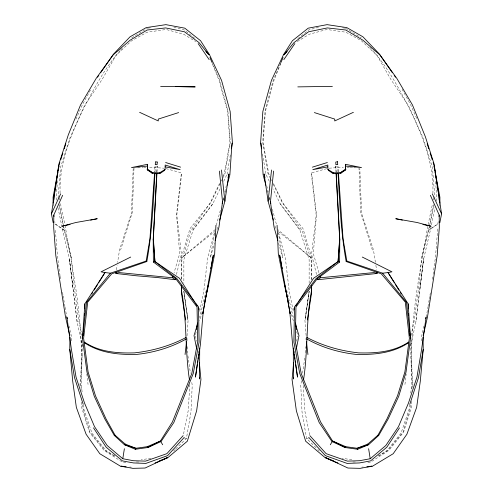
<?xml version="1.0" encoding="UTF-8"?>
<svg xmlns="http://www.w3.org/2000/svg" width="493" height="493" viewBox="0 0 493 493"><rect width="100%" height="100%" fill="white"/><g stroke="black" fill="none" stroke-linecap="round" stroke-linejoin="round"><path stroke-width="0.37" stroke-dasharray="2.46 1.85" d="M309.123 291.591L305.21 319.643L309.16 291.264L304.908 320.068L306.233 337.15L305.9 341.335M309.129 283.204L309.136 259.558L299.984 230.299L280.344 204.114L272.974 188.893M181.664 279.482L181.825 260.655L190.754 230.619L209.815 203.584L219.533 183.525M311.699 279.728L311.884 258.307L303.01 228.629L282.292 202.648L272.999 183.735M71.405 340.799L71.454 336.386L69.008 326.002M82.097 354.954L81.376 384.688L82.22 393.081M53.682 206.086L53.755 203.825M82.571 344.348L80.741 383.831L81.172 389.156M134.01 168.045L132.327 212.36L120.625 250.025M133.172 168.631L131.415 213.296L119.559 249.822L117.593 262.387M156.971 172.063L157.205 166.11L154.938 166.424L154.642 171.798M305.389 352.76L305.66 346.665M156.817 172.026L157.205 166.11M412.795 387.048L413.023 384.059C407.588 330.778 418.89 277.682 427.936 225.418M154.999 171.866L155.301 166.492L154.938 166.424M411.168 354.165L411.926 340.386L415.87 321.947L423.629 258.56L415.87 321.947M59.671 199.93L59.813 197.662M60.091 193.133C59.117 161.79 71.614 132.672 85.307 105.163C95.309 86.078 105.804 66.943 120.033 50.643M65.064 225.418C74.129 277.676 85.369 330.785 79.977 384.059L80.205 387.048M189.842 384.552L188.197 410.774L183.402 434.832M57.471 180.592L56.153 198.901L56.615 201.119M411.717 401.259L411.199 407.994L403.539 432.275L388.86 450.485L370.058 462.452L367.026 462.496M437.71 228.986L435.504 256.699L432.946 275.624M410.546 405.129L410.367 407.409L403.126 431.979L388.367 449.838L378.575 455.606M411.828 389.156L412.259 383.831L410.429 344.348M58.063 198.124L60.584 167.263L70.031 137.72L84.451 105.742L102.291 79.188L115.904 55.543L131.563 40.759L147.148 32.224L166.098 29.481L183.655 34.22L195.672 41.554M429.237 226.983L421.657 257.814L418.705 287.493L414.2 320.789L411.039 335.53M409.621 404.531L409.159 409.11L401.068 433.1L386.099 451.73L378.076 456.173M410.78 393.081L411.624 384.688L410.903 354.954M166.036 168.624L181.406 172.84L176.519 214.683L179.686 253.624L174.091 272.635M186.724 340.164L188.092 320.068L183.84 291.264L187.79 319.643L183.877 291.591M404.944 384.448L406.164 373.897M419.95 288.374L423.684 258.917L430.247 230.749L435.005 207.787M432.435 279.408L432.848 276.376M301.445 380.793L300.779 385.341L302.03 412.025L306.578 438.468L317.276 448.926M302.554 373.219L305.099 355.798M223.717 181.282L227.119 174.004M438.185 221.61L437.846 223.797L428.7 230.299L421.657 257.814M116.434 269.776L117.131 265.345M227.063 174.368L230.527 153.982M426.223 317.098L427.893 307.305M428.023 306.554L429.181 299.775M429.304 299.023L429.822 296.01M429.951 295.252L430.463 292.244M214.486 233.639L210.308 257.839L214.4 243.32M175.724 448.926L186.422 438.468L190.97 412.025L192.221 385.341L191.555 380.793M199.72 311.286L203.849 290.556L207.553 258.8L214.437 232.536M429.391 226.244L433.785 204.792L428.7 230.299L437.987 223.958M436.385 201.119L436.847 198.901L435.529 180.592M428.097 224.672L432.534 203.677M296.589 341.205L297.68 336.115M410.361 345.599L411.298 341.236L411.926 340.386M223.064 200.004L223.73 197.027M224.894 191.82L226.225 185.867M206.148 290.808L199.665 317.498M202.167 312.242L199.671 320.949M423.992 326.002L421.546 336.386L421.595 340.799M176.451 274.472L181.406 254.314L176.808 215.102L181.769 172.907L181.406 172.84M216.359 225.239L220.617 209.192M222.984 200.762L223.773 197.804M225.147 192.627L225.541 191.148M217.049 229.59L218.054 225.954M195.394 334.667L196.294 331.783M280.8 63.437L274.003 80.254L265.407 111.356L263.065 142.397L268.777 173.838L269.782 175.915M280.646 63.184L273.011 80.809L265.061 111.418L262.72 142.459L268.019 173.604L270.016 177.659M75.94 119.238L82.442 104.627L90.897 89.239M223.218 175.915L224.223 173.838L229.935 142.397L227.593 111.356L218.997 80.254L212.2 63.437M220.026 188.893L212.656 204.114L193.016 230.299L183.864 259.558L183.871 283.204M220.001 183.735L210.708 202.648L189.99 228.629L181.116 258.307L181.301 279.728M221.326 181.036L222.657 178.337M222.984 177.659L224.981 173.604L230.28 142.459L227.939 111.418L219.989 80.809L212.354 63.184M192.714 229.874L212.711 203.757M120.545 50.089L123.09 47.303M173.585 451.015L175.194 449.45M215.201 229.615L181.116 258.307L214.652 231.507M297.858 38.676L308.889 29.882L319.131 27.115M297.328 41.554L309.345 34.22L326.902 29.481L345.852 32.224L361.437 40.759L377.096 55.543L390.709 79.188L408.549 105.742L422.969 137.72L432.416 167.263L434.937 198.124M131.748 37.844L147.536 28.243M316.549 274.472L311.594 254.314L316.192 215.102L311.231 172.907L326.964 168.624M150.92 458.299L141.189 459.716M338.358 171.798L338.062 166.424L337.699 166.492L338.001 171.866M306.578 438.468L308.384 438.129M148.27 28.119L150.464 27.762M361.757 467.142L363.212 467M329.176 168.175L343.368 167.275M137.726 167.866L142.933 167.608M143.679 167.571L145.91 167.46M352.859 462.003L356.661 461.984M136.339 461.984L140.141 462.003M125.974 462.496L122.942 462.452L104.14 450.485L89.461 432.275L81.801 407.994L81.283 401.259M347.09 167.46L349.321 167.571M350.067 167.608L355.274 167.866M149.632 167.275L163.824 168.175M129.788 467L131.243 467.142M351.811 459.716L342.08 458.299M336.029 172.063L335.795 166.11L338.062 166.424M342.536 27.762L344.73 28.119M77.13 321.947L69.371 258.56L77.13 321.947L81.074 340.386L81.702 341.236L82.639 345.599M184.616 438.129L186.422 438.468M173.869 27.115L184.111 29.882L195.142 38.676M114.924 456.173L106.901 451.73L91.932 433.1L83.841 409.11L83.379 404.531M114.425 455.606L104.633 449.838L89.874 431.979L82.633 407.409L82.454 405.129M345.464 28.243L361.252 37.844M55.013 223.958L64.3 230.299L71.343 257.814L74.295 287.493L78.8 320.789L81.961 335.53M278.348 231.507L311.884 258.307L277.799 229.615M317.806 449.45L319.415 451.015M369.91 47.303L372.455 50.089M372.967 50.643C387.196 66.943 397.691 86.078 407.693 105.163C421.386 132.672 433.883 161.79 432.909 193.133M280.289 203.757L300.286 229.874M402.103 89.239L410.558 104.627L417.06 119.238M270.343 178.337L271.674 181.036M273.467 183.525L283.185 203.584L302.246 230.619L311.175 260.655L311.336 279.482M262.473 153.982L265.937 174.368L269.283 181.282M293.335 317.498L286.852 290.808M293.329 320.949L290.833 312.242M296.706 331.783L297.606 334.667M372.375 250.025L360.673 212.36L358.99 168.045M318.909 272.635L313.314 253.624L316.481 214.683L311.594 172.84M278.6 243.32L282.692 257.839L278.514 233.639M274.946 225.954L275.951 229.59M272.382 209.192L276.641 225.239M267.459 191.148L267.853 192.627M269.227 197.804L270.016 200.762M278.563 232.536L285.447 258.8L289.151 290.556L293.28 311.286M71.343 257.814L63.763 226.983M266.775 185.867L268.106 191.82M269.27 197.027L269.936 200.004M195.32 336.115L196.411 341.205M60.466 203.677L64.903 224.672M57.995 207.787L62.753 230.749L69.316 258.917L73.05 288.374M63.609 226.244L59.215 204.792L64.3 230.299L55.154 223.797L54.815 221.61M309.598 434.832L304.803 410.774L303.158 384.552M306.042 338.29L306.276 340.164M62.537 292.244L63.049 295.252M63.178 296.01L63.696 299.023M63.819 299.775L64.977 306.554M65.107 307.305L66.777 317.098M335.795 166.11L336.183 172.026M375.407 262.387L373.441 249.822L361.585 213.296L359.828 168.631M375.869 265.345L376.566 269.776M265.881 174.004L265.937 174.368M187.901 355.798L190.446 373.219M60.054 275.624L57.496 256.699L55.29 228.986M60.152 276.376L60.565 279.408M86.836 373.897L88.056 384.448M433.187 197.662L433.329 199.93M81.074 340.386L81.832 354.165M186.958 338.29L187.1 341.335M187.34 346.665L187.611 352.76M439.245 203.825L439.318 206.086"/><path stroke-width="0.74" d="M439.885 203.215L439.898 197.225L434.093 166.209L434.339 167.712M199.696 348.052L199.585 378.969L199.437 377.465M338.087 173.4C339.714 202.857 340.909 232.437 346.172 261.53L346.825 261.037L382.63 273.19L388.028 272.555L408.142 303.854L410.515 338.438L406.022 372.098L398.726 396.31L388.188 418.914L378.723 435.418L368.635 444.668L357.708 449.277L345.229 447.539L332.578 441.032L320.536 421.879L301.198 373.478L295.258 341.396L295.973 306.997L317.282 278.705L339.622 262.011L339.782 239.117L336.257 173.511M62.623 195.308L53.799 215.047L53.688 227.593L55.826 255.645L65.489 316.839L69.809 335.751M181.615 285.502L181.541 293.791L185.639 319.988M311.644 285.854L311.607 290.439C305.777 320.031 308.156 350.307 303.509 380.041M327.777 166.868L312.839 169.66L327.839 165.013L327.931 169.419L328.492 170.424L333.145 173.61L340.829 173.277L345.704 169.789L345.408 164.311L361.505 167.577L345.741 166.092M126.14 466.865L121.038 466.526L99.82 453.739L86.102 434.234L76.347 407.354L72.711 381.237L69.766 349.346L69.963 337.237M147.259 166.092L131.495 167.577L147.592 164.311L147.296 169.789L152.171 173.277L159.855 173.61L164.508 170.424L165.069 169.419L165.161 165.013L180.161 169.66L165.223 166.868M53.873 200.053L53.996 196.282L58.92 163.996L68.324 134.823L80.519 105.009L96.153 78.418L113.051 55.013L130.189 40.13L147.191 30.018L165.648 27.922L184.462 31.792L199.049 42.62L208.964 54.785L205.858 51.494M147.296 169.789L147.592 164.311L147.296 169.789L152.3 172.568L159.627 172.827L165.069 169.419M156.916 173.554L153.348 238.402L154.931 261.561L176.845 278.545L198.513 306.905L199.104 342.019L193.287 373.386L173.832 422.501L161.069 441.518L147.771 447.539L135.292 449.277L124.365 444.668L114.277 435.418L104.812 418.914L94.274 396.31L86.978 372.098L82.485 338.438L84.858 303.854L104.972 272.555L110.37 273.19L146.174 261.037L146.828 261.53C152.09 232.437 153.286 202.857 154.913 173.4M83.563 335.191L83.631 333.681M84.445 315.545L84.543 313.277M84.747 308.741L84.858 303.854M215.922 225.326L214.683 253.858L208.225 286.581L204.761 301.241M135.292 449.277L135.852 448.273L125.204 444.082L124.365 444.668L135.852 448.273L147.21 446.689L147.771 447.539L160.422 441.032L172.464 421.879L191.802 373.478L197.742 341.396L197.027 306.997L175.718 278.705L153.378 262.011L153.218 239.117L156.743 173.511M408.142 303.854L408.253 308.741M154.555 173.333L149.94 238.877L146.174 261.037M231.981 143.143L229.867 174.886L227.113 185.232M357.708 449.277L357.148 448.273L367.796 444.082L368.635 444.668L357.148 448.273L345.79 446.689L345.229 447.539L331.931 441.518L319.168 422.501L299.713 373.386L293.896 342.019L294.487 306.905L316.155 278.545L338.069 261.561L339.652 238.402L336.084 173.554M298.296 302.154L313.523 278.292L338.069 261.561L339.782 239.117M211.294 265.505L213.352 255.084L203.215 311.447L200.423 344.465L195.474 377.102L197.225 364.432M293.612 362.873L292.059 379.585L296.379 410.866L305.678 441.217L325.368 457.843L337.927 462.976M423.037 337.237L423.234 349.346L420.289 381.237L416.653 407.354L406.898 434.234L393.18 453.739L371.962 466.526L366.86 466.865M293.563 377.465L293.415 378.969L293.304 348.052M277.787 240.418L274.102 227.353L270.447 201.896L273.584 171.083M273.338 220.137L268.106 201.224L271.538 169.993M82.485 338.438L86.558 302.32L110.37 273.19M185.06 354.529L186.545 341.674M197.434 362.94L197.742 360.703M197.952 359.212L198.26 356.975M198.463 355.49L198.673 353.999M198.876 352.507L199.086 351.016M219.416 171.083L222.553 201.896L218.898 227.353L215.213 240.418M53.158 222.688L51.438 213.87L57.434 175.231M219.662 220.137L224.894 201.224L228.888 173.961L228.056 177.683M438.98 216.507L439.201 215.047L430.377 195.308M175.533 278.206L175.163 279.704L157.852 277.59L136.068 275.753L115.855 273.473L116.089 271.994M183.125 435.646L166.887 453.652L145.583 461.128L133.492 460.727L122.8 458.743L124.372 448.722M307.361 319.988L311.459 293.791L311.385 285.502M57.675 173.727L57.921 172.223M58.414 169.216L58.168 170.72L58.457 166.868L59.838 162.542M58.661 167.712L58.907 166.209L53.102 197.225L53.115 203.215M423.234 349.346L418.52 377.509L409.843 404.192M203.215 311.447L202.851 313.591L208.064 285.441M231.408 148.787L232.419 142.859L230.145 111.461L221.548 80.359L209.396 54.501L200.824 41.104M196.245 329.57L197.459 323.026M152.171 173.277L152.3 172.568L147.432 169.074M439.842 222.688L441.562 213.87L434.08 163.996L425.422 136.894L412.481 105.009L396.847 78.418L379.949 55.013L362.811 40.13L345.809 30.018L327.352 27.922L308.538 31.792L293.951 42.62L284.036 54.785L287.142 51.494M210.702 268.482L210.998 266.99M296.305 348.933L298.98 335.548L295.59 324.721M423.191 335.751L427.511 316.839L437.174 255.645L439.312 227.593L439.201 215.047M425.742 318.589L426.094 317.104L421.681 348.896L416.967 377.065L408.512 402.966L398.523 426.574L385.809 445.524L370.2 458.743L359.508 460.727L347.417 461.128L326.113 453.652L309.875 435.646M222.164 203.356L222.553 201.896M333.145 173.61L333.373 172.827L340.7 172.568L345.704 169.789L345.408 164.311L345.704 169.789M175.163 279.704L172.587 277.75L173.012 276.29M197.41 324.721L194.02 335.548L196.695 348.933M60.756 159.658L62.827 153.175M64.207 148.849L65.816 143.808M280.948 62.482L283.087 57.545M330.298 444.772L332.578 441.032L345.79 446.689M51.438 213.87L60.682 193.835M367.796 444.082L377.94 435.196L387.042 418.76L397.524 395.799L404.895 371.938L409.375 338.284L405.314 302.16L381.28 273.806L346.172 261.53M91.735 293.945L92.542 292.645M94.145 290.057L97.756 284.221M98.557 282.927L104.972 272.555L101.065 271.828L130.713 257.056M294.592 307.959L293.773 309.253L294.604 308.359M295.831 306.024L297.476 303.448M292.176 41.104L283.604 54.501L271.452 80.359L262.855 111.461L260.581 142.859L261.592 148.787M399.49 427.869L386.851 447.176L370.607 460.881L359.557 462.933L347.109 463.402L325.374 455.631L308.71 437.334M283.845 59.616L294.863 43.557M97.509 77.198L98.816 75.318M100.56 72.81L113.606 54.008L130.078 36.79L146.174 27.62L165.894 24.65L184.783 28.163L200.528 40.679M184.29 437.334L167.626 455.631L145.891 463.402L133.443 462.933L122.393 460.881L106.149 447.176L93.51 427.869M292.472 40.679L308.217 28.163L327.105 24.65L346.825 27.62L362.922 36.79L379.394 54.008L392.44 72.81M317.467 278.206L317.837 279.704L320.413 277.75L374.039 272.574L377.145 273.473L376.911 271.994M345.568 169.074L340.7 172.568L340.829 173.277M408.672 342.623C393.198 353.099 374.415 354.874 356.229 354.412C338.845 352.507 322.065 347.577 306.794 338.981M408.623 342.074C393.802 351.99 375.882 353.376 358.559 352.877C340.515 350.862 322.989 346 306.911 337.459M186.206 338.981C170.935 347.577 154.155 352.507 136.771 354.412C118.585 354.874 99.802 353.099 84.328 342.623M353.395 112.312L334.722 120.951L334.759 119.103L314.361 112.583M186.089 337.459C170.011 346 152.485 350.862 134.441 352.877C117.118 353.376 99.198 351.99 84.377 342.074M147.21 446.689L160.422 441.032L162.702 444.772M159.288 461.041L167.675 457.486L145.078 468.036L132.845 468.35L121.081 466.168L123.983 466.446M155.073 462.976L167.632 457.843L187.322 441.217L196.621 410.866L200.941 379.585L199.388 362.873M146.828 261.53L111.72 273.806L87.686 302.16L83.625 338.284L88.105 371.938L95.476 395.799L105.958 418.76L115.06 435.196L125.204 444.082M178.639 112.583L158.241 119.103L158.278 120.951L139.605 112.312M312.377 167.164L327.377 162.517M115.855 273.473L118.961 272.574L172.587 277.75M153.378 262.011L154.931 261.561L179.477 278.292L194.704 302.154M114.277 435.418L115.06 435.196M70.086 224.481L62.013 226.188L75.922 222.497L97.238 218.726L90.638 220.124M317.837 279.704L377.145 273.473M369.017 466.446L371.919 466.168L360.155 468.35L347.922 468.036L325.325 457.486L333.712 461.041M297.803 86.885L332.374 86.355M160.626 86.355L195.197 86.885L175.705 86.577M402.362 220.124L395.762 218.726L417.078 222.497L430.987 226.188L422.914 224.481M377.94 435.196L378.723 435.418M338.069 261.561L339.622 262.011M165.623 162.517L180.623 167.164M362.287 257.056L391.935 271.828L388.028 272.555L394.443 282.927M327.931 169.419L333.373 172.827M122.8 458.743L107.191 445.524L94.477 426.574L84.488 402.966L76.033 377.065L71.319 348.896L66.906 317.104L67.258 318.589M198.396 308.359L199.227 309.253L198.408 307.959M382.63 273.19L406.442 302.32L410.515 338.438M394.184 75.318L395.491 77.198M198.137 43.557L209.155 59.616M195.524 303.448L197.169 306.024M395.244 284.221L398.855 290.057M400.458 292.645L401.265 293.945M432.318 193.835L441.562 213.87M209.913 57.545L212.052 62.482M83.157 404.192L74.48 377.509L69.766 349.346M427.185 143.808L428.793 148.849M430.173 153.175L432.244 159.658M433.162 162.542L434.543 166.868L434.814 170.683L434.586 169.216M319.988 276.29L320.413 277.75M159.627 172.827L159.855 173.61M270.447 201.896L270.836 203.356M265.887 185.232L263.133 174.886L261.019 143.143M288.239 301.241L284.775 286.581L278.317 253.858L277.078 225.326M264.944 177.683L264.112 173.961L268.106 201.224M281.706 265.505L279.648 255.084L290.149 313.591L284.936 285.441M282.002 266.99L282.298 268.482M295.541 323.026L296.755 329.57M346.825 261.037L343.06 238.877L338.445 173.333M435.079 172.223L435.325 173.727M435.565 175.231L439.004 196.282L439.127 200.053M368.628 448.722L370.2 458.743M53.799 215.047L54.02 216.507M293.914 351.016L294.124 352.507M294.327 353.999L294.537 355.49M294.74 356.975L295.048 359.212M295.258 360.703L295.566 362.94M295.775 364.432L297.525 377.102L292.577 344.465L289.785 311.447M306.455 341.674L307.94 354.529M221.462 169.993L224.894 201.224M189.491 380.041C184.844 350.307 187.223 320.031 181.393 290.439L181.356 285.854M153.218 239.117L154.931 261.561M408.457 313.277L408.555 315.545M409.369 333.681L409.436 335.191M157.23 162.055L157.119 164.619L155.277 164.644L155.449 161.722L157.23 162.055M337.551 161.722L335.77 162.055L335.881 164.619L337.723 164.644L337.551 161.722"/></g></svg>
